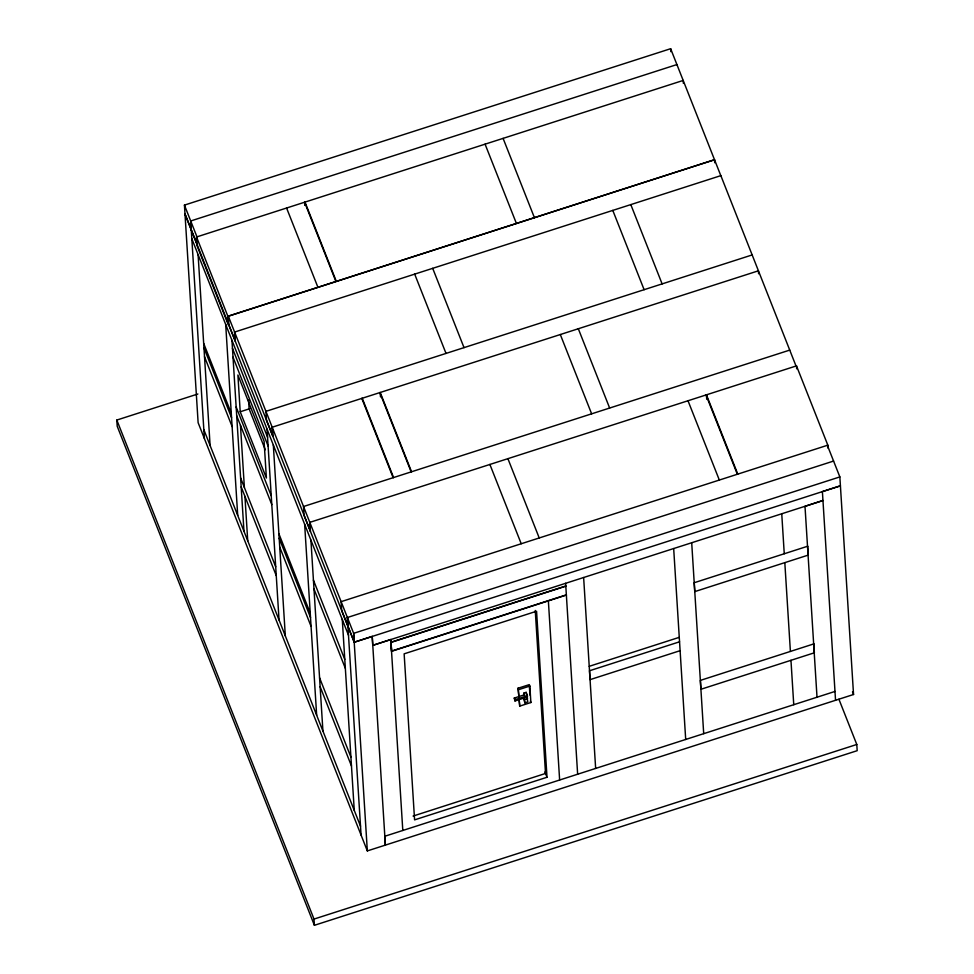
<?xml version="1.0" encoding="UTF-8"?>
<svg xmlns="http://www.w3.org/2000/svg" width="974" height="974" viewBox="0 0 974 974"><rect width="100%" height="100%" fill="white"/><g stroke="black" fill="none" stroke-linecap="round" stroke-linejoin="round"><path stroke-width="1.46" d="M827.328 445.252L839.856 476.919L853.541 694.499L367.332 850.911L198.124 422.692L184.439 205.112L670.648 48.7L720.809 175.649M204.394 438.556L190.709 220.976L676.918 64.564M714.721 162.755L714.514 159.736L228.33 316.209L353.647 633.331L354.244 642.195L184.999 213.988L191.306 229.852L190.709 220.976M196.541 236.986L227.879 316.282L228.44 325.158L197.101 245.862L196.541 236.986L683.176 80.44L683.371 83.399M227.879 316.282L335.933 281.523L304.594 202.227L304.789 205.185M714.514 159.736L336.322 281.389L304.996 202.105L305.179 205.064M228.33 316.209L228.89 325.085L235.197 340.937L234.6 332.061L720.845 175.637L796.001 365.956M838.918 699.235L856.791 744.477L857.181 750.686L314.395 925.3L117.209 426.271L116.819 420.062L197.88 393.983M240.213 411.771L237.9 374.99L264.076 441.234L266.389 478.015L240.213 411.771L249.807 408.678M752.171 254.932L265.926 411.357L266.486 420.244L272.793 436.084L272.196 427.221L758.405 270.809L758.588 273.767M789.731 350.104L303.523 506.517L304.083 515.392L310.389 531.232L309.793 522.368L796.489 365.871L827.827 445.167L828.01 448.125M827.827 445.167L341.119 601.664L341.679 610.54L354.244 642.195M833.586 461.055L347.389 617.516L347.986 626.392M839.856 476.919L353.647 633.331L367.332 850.911M835.546 700.318L822.397 491.59L840.416 485.819L354.195 642.231L372.214 636.436L372.786 645.348L390.793 639.541L390.976 642.207L565.797 585.971M372.786 645.348L823.006 500.502L804.999 506.322L817.016 697.226M391.597 651.289L391.037 642.414L565.87 586.165M391.511 651.095L566.357 594.846M566.43 595.041L391.609 651.289L391.037 642.414M518.131 688.216L529.284 684.637L529.844 686.061L530.879 702.534L519.726 706.113L518.131 688.216L519.726 706.113M589.221 666.326L679.268 637.337M518.692 689.653L529.844 686.061M679.548 641.805L589.501 670.769L590.061 679.645L680.108 650.681M523.89 693.086L526.155 692.356L527.555 696.921L515.003 700.963L514.272 698.054L524.548 694.754L523.89 693.086L524.633 695.984M515.003 700.963L514.929 699.722L527.482 695.679M524.889 697.481L526.861 696.836L527.811 701.889L524.852 702.838L523.902 697.798L524.852 702.838M524.645 699.697L527.616 698.748M413.073 816.066L545.513 773.466L535.25 610.442M547.011 777.264L414.583 819.877L404.137 653.834L536.564 611.234L547.011 777.264L544.929 771.98M835.022 691.43L384.791 836.264L385.387 845.14L372.214 636.436M314.395 925.3L314.005 919.079L856.791 744.477M191.269 229.864L197.052 244.389M852.494 691.857L853.541 694.499M737.781 474.131L706.442 394.835L706.722 399.279M630.799 204.613L662.125 283.909M705.992 394.908L737.318 474.204M612.792 210.408L644.118 289.692M687.985 400.704L719.336 480.06M503.095 138.369L534.422 217.665M578.312 328.737L609.639 408.033M485.076 144.164L516.415 223.46M560.306 334.532L591.632 413.828M432.7 268.337L464.026 347.633M507.892 458.644L539.243 538.001M414.681 274.132L446.019 353.428M489.885 464.44L521.212 543.723M530.319 701.097L530.879 702.534M527.117 695.813L526.155 692.356M514.272 698.054L514.929 699.722M411.539 471.757L380.213 392.473L380.493 396.905M379.823 392.595L411.15 471.891M362.243 398.256L393.569 477.54M286.587 208.022L317.926 287.318M361.804 398.39L393.143 477.686M184.439 205.112L196.967 236.852L197.272 241.284L196.967 236.852M191.829 238.752L348.509 635.279M232.457 348.315L267.57 437.192M233.017 357.202L268.13 446.08M265.269 449.769L249.125 408.897L248.565 400.071M313.421 580.102L344.759 659.398M313.981 588.978L345.32 668.274M236.146 406.925L271.259 495.803M236.706 415.801L271.795 504.605M203.676 343.396L231.276 413.244M278.893 533.764L310.231 613.06M203.956 347.864L231.556 417.7M279.173 538.232L310.511 617.516M204.516 356.74L232.116 426.575M279.733 547.108L311.071 626.404M240.615 477.954L275.703 566.771M319.569 677.782L350.896 757.066M241.175 486.842L276.263 575.646M320.129 686.658L351.456 765.954M203.834 429.668L360.514 826.208M116.819 420.062L314.005 919.079M234.6 332.061L235.197 340.937M796.489 365.871L796.671 368.829M781.745 513.785L784.253 553.756M784.813 562.643L790.401 651.436M790.961 660.311L793.749 704.713M670.648 48.7L670.83 51.659M691.698 542.749L703.703 733.678M673.679 548.545L685.696 739.473M583.633 577.509L595.65 768.437M565.626 583.292L577.643 774.233M548.35 600.641L559.636 780.028M529.369 686.134L529.941 695.119M526.861 696.836L526.995 698.93M390.793 639.541L402.798 830.457M347.377 617.467L361.074 835.083M342.276 619.379L354.256 810.344M309.793 522.368L310.353 531.244M310.913 540.107L322.918 731.048M304.643 524.268L316.66 715.196M272.196 427.221L272.757 436.096M273.317 444.972L285.321 635.9M267.046 429.12L279.051 620.048M240.468 425.321L244.377 487.475M244.937 496.35L247.725 540.753M231.958 340.303L243.963 531.232M225.688 324.452L237.705 515.38M198.087 254.604L210.104 445.532M807.665 546.231L694.206 582.732L694.779 591.608L808.225 555.107L807.665 546.231M813.814 643.899L700.355 680.4L700.927 689.275L814.374 652.787L813.814 643.899"/></g></svg>
